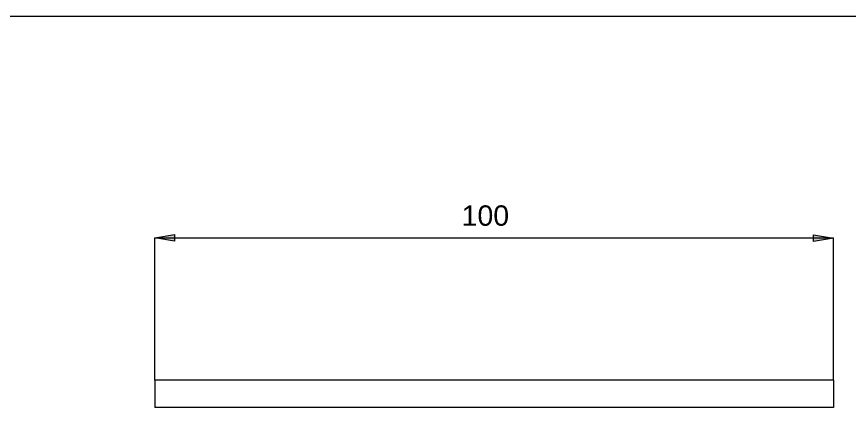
# Model space of a CAD drawing. Header units: inches. Extents: x 34 to 350, y 156 to 377.
# Drawn here: x 191.8 to 274.1, y 338.4 to 377 of the extents above; entities that cross this region are included whole.
import ezdxf

# ---------------------------------------------------------------- set-up
doc = ezdxf.new("R2010")
doc.units = ezdxf.units.IN
doc.header["$MEASUREMENT"] = 0
doc.layers.add('DIMS', color=7, linetype='Continuous')

# ---------------------------------------------------------------- blocks, each defined once
blk = doc.blocks.new('block 10')
at = {"color": 7, "lineweight": 18, "true_color": 0xffffff}
blk.add_lwpolyline([(349.459, 376.959), (33.847, 376.959)], dxfattribs=at)
blk = doc.blocks.new('block 29')
at = {"layer": 'DIMS', "color": 1, "lineweight": 18, "true_color": 0xff0000}
blk.add_lwpolyline([(205.459, 341.048), (205.459, 355.12)], dxfattribs=at)
blk = doc.blocks.new('block 30')
at = {"layer": 'DIMS', "color": 1, "lineweight": 18, "true_color": 0xff0000}
blk.add_lwpolyline([(272.51, 341.048), (272.51, 355.12)], dxfattribs=at)
blk = doc.blocks.new('block 31')
at = {"layer": 'DIMS', "color": 1, "lineweight": 18, "true_color": 0xff0000}
blk.add_lwpolyline([(205.459, 355.12), (272.51, 355.12)], dxfattribs=at)
blk = doc.blocks.new('block 32')
at = {"layer": 'DIMS', "true_color": 0xff0000}
h = blk.add_hatch(color=1, dxfattribs=at)
h.dxf.hatch_style = 2
h.paths.add_polyline_path([(207.416, 355.446), (207.416, 354.794), (205.459, 355.12)])
at = {"layer": 'DIMS', "lineweight": 0}
blk.add_lwpolyline([(207.416, 355.446), (207.416, 354.794), (205.459, 355.12), (207.416, 355.446)], dxfattribs=at)
blk = doc.blocks.new('block 33')
at = {"layer": 'DIMS', "true_color": 0xff0000}
h = blk.add_hatch(color=1, dxfattribs=at)
h.dxf.hatch_style = 2
h.paths.add_polyline_path([(270.553, 354.76), (270.553, 355.413), (272.51, 355.086)])
at = {"layer": 'DIMS', "lineweight": 0}
blk.add_lwpolyline([(270.553, 354.76), (270.553, 355.413), (272.51, 355.086), (270.553, 354.76)], dxfattribs=at)
blk = doc.blocks.new('block 34')
at = {"layer": 'DIMS', "color": 1, "true_color": 0xff0000, "insert": (235.777, 356.277), "char_height": 2.01151, "attachment_point": 7}
blk.add_mtext('\\fArial|b0|i0|c0|p34;\\W1;100', dxfattribs=at)
blk = doc.blocks.new('block 35')
at = {"layer": 'DIMS', "color": 1, "lineweight": 18, "true_color": 0xff0000}
blk.add_lwpolyline([(272.51, 355.086), (272.51, 355.086)], dxfattribs=at)
blk = doc.blocks.new('block 3313')
at = {"layer": 'DIMS', "color": 7, "lineweight": 18, "true_color": 0xffffff}
blk.add_lwpolyline([(272.51, 341.048), (205.459, 341.048)], dxfattribs=at)
blk = doc.blocks.new('block 3314')
at = {"layer": 'DIMS', "color": 7, "lineweight": 18, "true_color": 0xffffff}
blk.add_lwpolyline([(272.51, 341.048), (272.51, 338.366)], dxfattribs=at)
blk = doc.blocks.new('block 3315')
at = {"layer": 'DIMS', "color": 7, "lineweight": 18, "true_color": 0xffffff}
blk.add_lwpolyline([(272.51, 338.366), (205.459, 338.366)], dxfattribs=at)
blk = doc.blocks.new('block 3320')
at = {"layer": 'DIMS', "color": 7, "lineweight": 18, "true_color": 0xffffff}
blk.add_lwpolyline([(205.459, 341.048), (205.459, 338.366)], dxfattribs=at)

msp = doc.modelspace()

# ---------------------------------------------------------------- block references
msp.add_blockref('block 10', (0, 0))
at = {"layer": 'DIMS'}
for name in ['block 34', 'block 32', 'block 29', 'block 31', 'block 33', 'block 30', 'block 35', 'block 3313', 'block 3320', 'block 3314', 'block 3315']:
    msp.add_blockref(name, (0, 0), dxfattribs=at)

doc.saveas('drawing.dxf')
